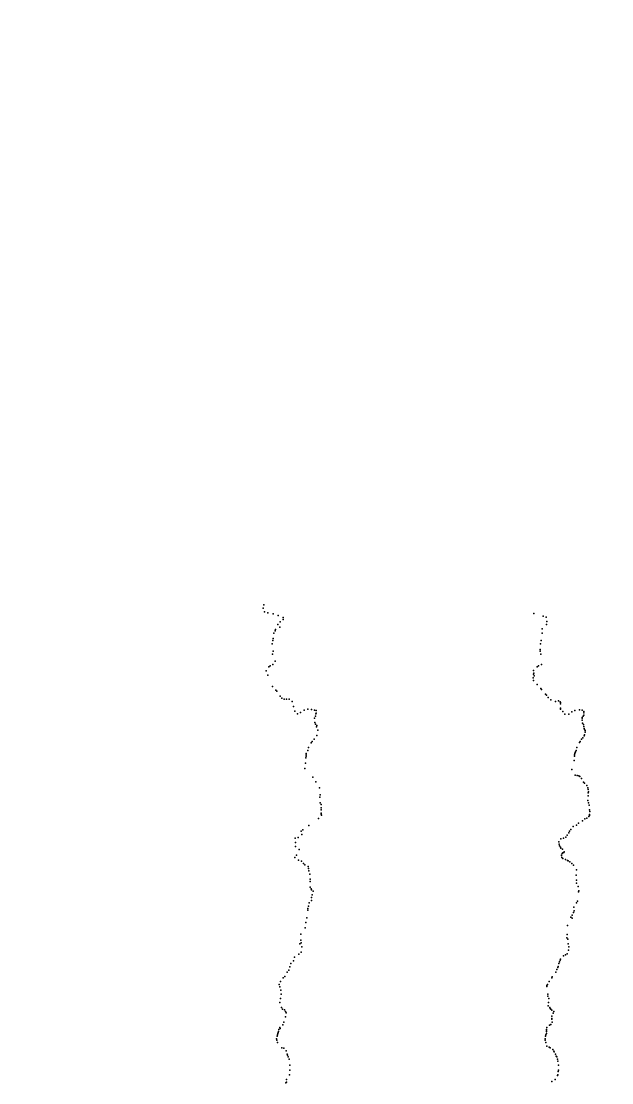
# Model space of a CAD drawing. Extents: x 529262 to 576451, y 2694391 to 2717535.
# Drawn here: x 558867 to 561067, y 2709124 to 2713077 of the extents above; entities that cross this region are included whole.
import ezdxf
from ezdxf.xclip import XClip

# ---------------------------------------------------------------- set-up
doc = ezdxf.new("R2010")
doc.units = 0
doc.header["$XCLIPFRAME"] = 0
for name, color, linetype in [('PP-COM', 7, 'Continuous'), ('RD-中线', 40, 'Continuous'), ('RD-红线', 7, 'Continuous'), ('河流', 4, 'Continuous'), ('设计离散点', 201, 'Continuous')]:
    doc.layers.add(name, color=color, linetype=linetype)

# ---------------------------------------------------------------- blocks, each defined once
blk = doc.blocks.new('A$C19FD0107')
at = {"layer": 'RD-中线', "color": 8, "linetype": 'Continuous', "flags": 128}
blk.add_lwpolyline([(-9915, 17318.4), (-10135.9, 17384.5), (-10173.1, 17395.6, 0.069632), (-10214.2, 17401.9), (-10520.1, 17405.7), (-10843.1, 17409.8, -0.058631), (-10958.9, 17425), (-11073.9, 17454, -0.049523), (-11166.9, 17487.5), (-11220.7, 17513.1, 0.274331), (-11525.6, 17485.4), (-11626.6, 17412.3)], format="xyb", dxfattribs=at)
at = {"layer": 'RD-中线', "color": 8}
blk.add_lwpolyline([(-9122.2, 17154.2, 0.051063), (-9138.4, 17156.3), (-9248.7, 17159, 0.143281), (-9292.1, 17147.4), (-9366, 17102.6, -0.029164), (-9386.6, 17091.7), (-9682.2, 16956.7, -0.1024), (-9761.2, 16938.6), (-9874.8, 16936.3, -0.164523), (-10119.2, 17013.5), (-10262.5, 17118.3, 0.129979), (-10319.6, 17140.7)], format="xyb", dxfattribs=at)
at = {"layer": 'RD-中线', "color": 8, "linetype": 'Continuous'}
for points in [[(-10449.8, 16346.7), (-9310.4, 16141.2, 0.000025), (-9310.4, 16141.2), (-9264.7, 16132.9, -0.000026), (-9264.6, 16132.9), (-8548, 16003.7)], [(-10183.3, 15387.4), (-7663.2, 14933.3, 0.038865), (-7616.9, 14928.6), (-7590.6, 14928), (-7346.3, 14934.2, -0.001455), (-7345.6, 14934.2), (-7293.5, 14935.3, -0.001453), (-7292.8, 14935.3), (-7219, 14936.3), (-7119.6, 14938.7)]]:
    blk.add_lwpolyline(points, format="xyb", dxfattribs=at)
at = {"layer": 'RD-红线', "color": 8, "linetype": 'Continuous', "flags": 128}
for points in [[(-9909.9, 17335.7), (-10130.8, 17401.7), (-10168, 17412.9, 0.069632), (-10214, 17419.9), (-10519.9, 17423.7), (-10842.8, 17427.8, -0.058631), (-10954.5, 17442.4), (-11069.5, 17471.4, -0.049523), (-11159.2, 17503.7), (-11212.9, 17529.4, 0.274331), (-11536.1, 17500), (-11619.8, 17439.5)], [(-9096.6, 17432.9, -0.062019), (-9169.2, 17466.2, 0.27148), (-9413.8, 17472.2), (-9675.1, 17327.6, -0.201718), (-9920.2, 17301.2), (-10141.1, 17367.2), (-10178.3, 17378.4, 0.069632), (-10214.5, 17383.9), (-10520.3, 17387.7), (-10843.3, 17391.8, -0.058631), (-10963.3, 17407.5), (-11078.3, 17436.5, -0.049523), (-11174.6, 17471.2), (-11228.4, 17496.9, 0.274331), (-11515, 17470.8), (-11592.9, 17414.5)]]:
    blk.add_lwpolyline(points, format="xyb", dxfattribs=at)
at = {"layer": 'RD-红线', "color": 8}
for points in [[(-9147.3, 17166.5), (-9248.5, 17169, 0.143281), (-9297.3, 17155.9), (-9371.2, 17111.1, -0.029164), (-9390.8, 17100.8), (-9686.3, 16965.8, -0.1024), (-9761.4, 16948.6), (-9875, 16946.3, -0.164523), (-10113.3, 17021.6), (-10256.5, 17126.4, 0.129979), (-10318.4, 17150.7)], [(-9147.3, 17166.5), (-9248.5, 17169, 0.143281), (-9297.3, 17155.9), (-9371.2, 17111.1, -0.029164), (-9390.8, 17100.8), (-9686.3, 16965.8, -0.1024), (-9761.4, 16948.6), (-9875, 16946.3, -0.164523), (-10113.3, 17021.6), (-10210.4, 17092.7)]]:
    blk.add_lwpolyline(points, format="xyb", dxfattribs=at)
at = {"layer": '河流', "color": 8, "const_width": 2}
for points in [[(-9927.2, 17228), (-9939.8, 17231.1), (-9957, 17235.4), (-9965.4, 17234.3), (-9979, 17240.6), (-9996.4, 17247.4), (-10013.2, 17255.3), (-10027.9, 17260), (-10039.4, 17263.2), (-10047.8, 17263.7), (-10057.3, 17265.8), (-10065.7, 17265.8), (-10073.6, 17263.7), (-10080.4, 17262.6), (-10086.7, 17261.6), (-10098.3, 17266.3), (-10106.7, 17273.7), (-10121.4, 17292), (-10132.4, 17303.6), (-10139.7, 17309.9), (-10158.1, 17315.1), (-10173.9, 17318.3), (-10191.6, 17318.5), (-10205.3, 17319), (-10215.8, 17321.6), (-10227.9, 17323.2), (-10236.8, 17325.3), (-10242.6, 17327.4), (-10253.6, 17329.5), (-10262, 17331.6), (-10273.1, 17335.3), (-10282.5, 17340), (-10292.5, 17342.6), (-10301.4, 17346.3), (-10326.6, 17350.5), (-10338.2, 17353.6), (-10347.1, 17355.7), (-10354.5, 17359.9), (-10361.3, 17363.1), (-10365.5, 17368.3), (-10369.2, 17370.4), (-10387, 17376.7), (-10406.3, 17377.3), (-10426.2, 17376.2), (-10443, 17372), (-10459.3, 17370.5), (-10477.7, 17366.3), (-10494.5, 17368.4), (-10513.9, 17366.8), (-10533.4, 17362.1), (-10556.5, 17359.4), (-10570.1, 17358.4), (-10585.9, 17356.8), (-10604.3, 17358.9), (-10603.2, 17365.7), (-10611.1, 17381.5), (-10616.3, 17394.1), (-10622.1, 17395.1), (-10632.1, 17379.4), (-10631, 17371), (-10636.8, 17364.7), (-10664.1, 17364.2), (-10674.6, 17367.3), (-10698.8, 17372.6), (-10717.5, 17367.9), (-10734.3, 17360.5), (-10753.7, 17361.1), (-10786.3, 17368.9), (-10806.8, 17373.6), (-10833, 17371), (-10865.1, 17373.6), (-10868.8, 17376.8), (-10895.5, 17381.5), (-10908.1, 17378.4), (-10930.7, 17375.7), (-10942.1, 17382.1), (-10955.2, 17397.8), (-10968.2, 17402.4), (-11001.1, 17394.2), (-11047.1, 17378.9), (-11062.4, 17401.9), (-11100.7, 17401.9), (-11215.7, 17394.2), (-11220.4, 17391.9), (-11276, 17399.8), (-11288.8, 17404.1), (-11339.9, 17412.6), (-11357, 17421.1), (-11369.8, 17429.6), (-11369.8, 17450.9), (-11403.9, 17476.4), (-11429.4, 17489.2), (-11480.6, 17510.5), (-11489.1, 17531.8), (-11510.4, 17544.5), (-11518.9, 17561.6), (-11536, 17587.1), (-11561.6, 17604.1), (-11582.9, 17625.4), (-11621.2, 17646.7), (-11642.5, 17659.5), (-11646.8, 17680.7), (-11655.3, 17693.5), (-11663.8, 17727.6), (-11676.6, 17761.6), (-11702.2, 17799.9), (-11723.5, 17825.5), (-11753.3, 17863.8), (-11761.9, 17885.1), (-11761.9, 17906.4), (-11766.1, 17936.1), (-11791.7, 17961.7), (-11796, 17991.5), (-11796, 18012.8), (-11800.2, 18051.1), (-11800.2, 18072.4), (-11808.7, 18085.1), (-11818.7, 18092.2), (-11818.7, 18119.7), (-11827.4, 18172), (-11836.1, 18198.1), (-11853.5, 18224.2), (-11870.9, 18319.9), (-11888.4, 18363.4), (-11905.8, 18415.6), (-11940.6, 18485.2), (-11958.1, 18494), (-12027.8, 18563.6), (-12097.5, 18598.4), (-12106.2, 18633.2), (-12141, 18685.4)], [(-9912.7, 16949.7), (-9932.3, 16951.4), (-9948.9, 16955.2), (-9959.9, 16961.6), (-9977.4, 16965), (-9987, 16965.2), (-9998.9, 16963.9), (-10014.7, 16965.2), (-10026.2, 16972.8), (-10032.1, 16981.8), (-10038.5, 16992.4), (-10040.2, 17004.3), (-10044.5, 17009), (-10057.2, 17019.2), (-10061.9, 17025.1), (-10072.5, 17035.8), (-10080.6, 17041.7), (-10093.8, 17051.5), (-10102.3, 17054.9), (-10111.3, 17055.7), (-10115.1, 17052.8), (-10119.3, 17049.4), (-10123.6, 17048.5), (-10127.9, 17045.1), (-10133, 17039.2), (-10137.6, 17038.3), (-10143.6, 17034.9), (-10147.4, 17026.4), (-10148.7, 17016.2), (-10150.8, 17008.5), (-10156.8, 17009), (-10170.4, 17012.8), (-10182.3, 17017.9), (-10197.6, 17024.7), (-10205.7, 17029.4), (-10211.3, 17038.3), (-10208.3, 17043), (-10202.3, 17043.8), (-10196.8, 17042.6), (-10189.1, 17035.8), (-10174.7, 17030.2), (-10168.3, 17033.2), (-10163.6, 17037), (-10161.1, 17042.6), (-10153.8, 17045.5), (-10145.7, 17049.8), (-10138.1, 17056.2), (-10134.7, 17060.8), (-10138.9, 17066.4), (-10149.1, 17077), (-10163.4, 17087), (-10176.6, 17092.5), (-10182.1, 17092.5), (-10196.2, 17096.8), (-10202.1, 17100.2), (-10209, 17102.7), (-10210.7, 17104.4), (-10223, 17111.2), (-10240.9, 17119.3), (-10253.6, 17125.2), (-10260.4, 17129.1), (-10264.3, 17132.5), (-10269, 17137.6), (-10277, 17142.7), (-10286, 17143.9), (-10294.9, 17146.5), (-10306.4, 17152), (-10320, 17153.3), (-10326.8, 17150.3), (-10337.7, 17145.7), (-10341.2, 17144), (-10349.2, 17143.6), (-10360.7, 17149.9), (-10374.8, 17155), (-10384.6, 17161.4), (-10403.7, 17165.7), (-10412.2, 17164.8), (-10430.5, 17164.8), (-10445.8, 17166.1), (-10459.9, 17168.6), (-10473.9, 17171.2), (-10491.8, 17175.9), (-10518.6, 17181.4), (-10529.2, 17181.8), (-10539.9, 17175.4), (-10546.1, 17175.5), (-10562.7, 17175.9), (-10578, 17180.6), (-10589.5, 17185.3), (-10603.5, 17187.4), (-10620.5, 17186.5), (-10641.4, 17184.8), (-10664.4, 17184.8), (-10678, 17183.6), (-10701.4, 17176.3), (-10714, 17177.2), (-10718.3, 17178.5), (-10733.2, 17182.7), (-10748.5, 17189.5), (-10764.3, 17192.9), (-10773.6, 17192.5), (-10787.2, 17188.7), (-10802.6, 17179.3), (-10811.5, 17175.1), (-10821.7, 17170), (-10838.3, 17167.4), (-10857.9, 17169.1), (-10875.7, 17172.1), (-10888.9, 17171.2), (-10903.4, 17165.7), (-10923, 17160.2), (-10941.3, 17157.6), (-10955.3, 17158.9), (-11024.6, 17157.5), (-11073.6, 17169.7), (-11177.6, 17188), (-11196, 17200.3), (-11232.7, 17200.3), (-11306.1, 17204.1), (-11314.4, 17208.3), (-11327.2, 17208.3), (-11352.7, 17221), (-11374, 17225.3), (-11386.8, 17229.5), (-11416.7, 17246.6), (-11438, 17250.8), (-11467.8, 17272.1), (-11476.3, 17280.6), (-11489.1, 17297.6), (-11536, 17323.2), (-11561.6, 17353), (-11625.5, 17382.8), (-11642.5, 17391.3), (-11651.1, 17391.3), (-11676.6, 17404.1), (-11702.2, 17425.3), (-11710.7, 17438.1), (-11740.6, 17463.7), (-11757.6, 17476.4), (-11774.7, 17506.2), (-11778.9, 17523.2), (-11791.7, 17565.8), (-11813, 17595.6), (-11813, 17608.4), (-11813, 17621.2), (-11859.9, 17663.7), (-11868.4, 17693.5), (-11881.2, 17719.1), (-11889.7, 17736.1), (-11889.7, 17757.4), (-11889.7, 17770.1), (-11915.3, 17799.9), (-11936.6, 17846.8), (-11945.1, 17863.8), (-11953.6, 17876.6), (-11970.7, 17910.6), (-12006.7, 17997.8), (-12006.7, 17997.8), (-12022, 18031.4), (-12022, 18098.6), (-12046.4, 18178.1), (-12052.6, 18245.3), (-12064.8, 18306.4), (-12089.3, 18343.1), (-12107.6, 18379.7), (-12126, 18428.6), (-12162.7, 18483.6)], [(-9912.7, 16949.7), (-9932.3, 16951.4), (-9948.9, 16955.2), (-9959.9, 16961.6), (-9977.4, 16965), (-9987, 16965.2), (-9998.9, 16963.9), (-10014.7, 16965.2), (-10026.2, 16972.8), (-10032.1, 16981.8), (-10038.5, 16992.4), (-10040.2, 17004.3), (-10044.5, 17009), (-10057.2, 17019.2), (-10061.9, 17025.1), (-10072.5, 17035.8), (-10080.6, 17041.7), (-10093.8, 17051.5), (-10102.3, 17054.9), (-10111.3, 17055.7), (-10115.1, 17052.8), (-10119.3, 17049.4), (-10123.6, 17048.5), (-10127.9, 17045.1), (-10133, 17039.2), (-10137.6, 17038.3), (-10143.6, 17034.9), (-10147.4, 17026.4), (-10148.7, 17016.2), (-10150.8, 17008.5), (-10156.8, 17009), (-10170.4, 17012.8), (-10182.3, 17017.9), (-10197.6, 17024.7), (-10205.7, 17029.4), (-10211.3, 17038.3), (-10208.3, 17043), (-10202.3, 17043.8), (-10196.8, 17042.6), (-10189.1, 17035.8), (-10174.7, 17030.2), (-10168.3, 17033.2), (-10163.6, 17037), (-10161.1, 17042.6), (-10153.8, 17045.5), (-10145.7, 17049.8), (-10138.1, 17056.2), (-10134.7, 17060.8), (-10138.9, 17066.4), (-10149.1, 17077), (-10163.4, 17087), (-10176.6, 17092.5), (-10182.1, 17092.5), (-10196.2, 17096.8), (-10202.1, 17100.2), (-10209, 17102.7), (-10210.7, 17104.4), (-10223, 17111.2), (-10240.9, 17119.3), (-10253.6, 17125.2), (-10260.4, 17129.1), (-10264.3, 17132.5), (-10269, 17137.6), (-10277, 17142.7), (-10286, 17143.9), (-10294.9, 17146.5), (-10306.4, 17152), (-10320, 17153.3), (-10326.8, 17150.3), (-10337.7, 17145.7), (-10341.2, 17144), (-10349.2, 17143.6), (-10360.7, 17149.9), (-10374.8, 17155), (-10384.6, 17161.4), (-10403.7, 17165.7), (-10412.2, 17164.8), (-10430.5, 17164.8), (-10445.8, 17166.1), (-10459.9, 17168.6), (-10473.9, 17171.2), (-10491.8, 17175.9), (-10518.6, 17181.4), (-10529.2, 17181.8), (-10539.9, 17175.4), (-10546.1, 17175.5), (-10562.7, 17175.9), (-10578, 17180.6), (-10589.5, 17185.3), (-10603.5, 17187.4), (-10620.5, 17186.5), (-10641.4, 17184.8), (-10664.4, 17184.8), (-10678, 17183.6), (-10701.4, 17176.3), (-10714, 17177.2), (-10718.3, 17178.5), (-10733.2, 17182.7), (-10748.5, 17189.5), (-10764.3, 17192.9), (-10773.6, 17192.5), (-10787.2, 17188.7), (-10802.6, 17179.3), (-10811.5, 17175.1), (-10821.7, 17170), (-10838.3, 17167.4), (-10857.9, 17169.1), (-10875.7, 17172.1), (-10888.9, 17171.2), (-10903.4, 17165.7), (-10923, 17160.2), (-10941.3, 17157.6), (-10955.3, 17158.9)]]:
    blk.add_lwpolyline(points, dxfattribs=at)

msp = doc.modelspace()

# ---------------------------------------------------------------- linework, layer by layer
at = {"layer": '设计离散点', "color": 2}
for p in [(559769.081, 2710891.632, 129.32), (559771.362, 2710903.077, 129.32), (559774.156, 2710877.292, 129.32), (559786.186, 2710873.901, 129.32), (559806.096, 2710870.06, 129.32), (559824.227, 2710863.74, 129.32), (559831.743, 2710839.881, 130.76), (559842.761, 2710856.375, 129.323), (559843.504, 2710849.514, 129.897), (559812.739, 2710806.457, 131.723), (559814.222, 2710811.698, 130.806), (559823.59, 2710830.218, 130.72), (559830.169, 2710820.129, 130.822), (559804.109, 2710770.99, 131.95), (559805.673, 2710778.326, 131.89), (559807.824, 2710798.122, 131.82), (559802.346, 2710758.626, 132.2), (559806.311, 2710731.298, 132.207), (559803.278, 2710719.369, 132.24), (559805.035, 2710681.297, 132.16), (559813.6, 2710694.244, 131.901), (559780.082, 2710657.834, 132.217), (559789.438, 2710672.032, 132.22), (559794.444, 2710676.662, 132.22), (559786.019, 2710640.999, 132.985), (559803.259, 2710599.6, 132.62), (559816.242, 2710585.504, 132.918), (559819.246, 2710581.745, 132.96), (559832.53, 2710563.788, 132.704), (559838.584, 2710556.053, 132.617), (559846.842, 2710552.637, 132.99), (559855.24, 2710551.991, 132.719), (559865.214, 2710551.579, 132.476), (559876.343, 2710543.584, 133.181), (559881.713, 2710524.883, 132.918), (559886.08, 2710507.057, 133.791), (559896.123, 2710497.388, 133.718), (559907.118, 2710502.516, 133.291), (559920.785, 2710510.732, 133.483), (559934.819, 2710515.426, 133.172), (559948.726, 2710513.908, 133.081), (559960.466, 2710511.693, 133.576), (559963.263, 2710488.564, 133.224), (559965.044, 2710497.094, 133.59), (559965.839, 2710510.025, 133.73), (559966.254, 2710500.314, 133.521), (559960.447, 2710481.87, 133.528), (559961.707, 2710464.755, 133.543), (559964.055, 2710459.193, 133.54), (559967.817, 2710448.694, 133.658), (559968.136, 2710454.507, 133.445), (559968.437, 2710416.924, 134.141), (559972.3, 2710437.07, 133.865), (559937.288, 2710372.409, 134.961), (559947.892, 2710389.321, 134.428), (559950.83, 2710394.123, 133.677), (559959.233, 2710402.731, 134.125), (559927.775, 2710334.112, 134.74), (559928.316, 2710339.543, 134.68), (559928.449, 2710344.964, 134.57), (559929.281, 2710350.425, 134.378), (559934.623, 2710361.093, 134.413), (559924.409, 2710294.264, 134.9), (559926.08, 2710314.392, 134.86), (559954.258, 2710261.499, 134.453), (559965.072, 2710244.295, 134.601), (559978.971, 2710222.581, 135.01), (559979.187, 2710187.103, 135.15), (559980.886, 2710195.775, 135.049), (559981.557, 2710166.239, 135.2), (559984.893, 2710148.095, 135.4), (559984.916, 2710140.277, 135.5), (559985.292, 2710128.135, 135.68), (559985.309, 2710159.575, 135.275), (559974.901, 2710108.2, 135.788), (559984.892, 2710123.3, 135.72), (559986, 2710120.559, 135.797), (559910.015, 2710059.976, 135.86), (559912.935, 2710048.783, 136.07), (559916.415, 2710065.219, 135.709), (559938.332, 2710081.129, 135.435), (559887.836, 2710034.382, 136.3), (559888.88, 2710018.173, 136.26), (559898.847, 2710036.707, 135.766), (559888.716, 2710004.065, 136.51), (559892.953, 2709970.957, 136.87), (559902.748, 2709992.194, 136.64), (559886.77, 2709962.215, 136.498), (559900.394, 2709953.01, 136.936), (559911.357, 2709948.333, 136.873), (559919.222, 2709940.574, 136.86), (559923.557, 2709935.525, 136.814), (559935.853, 2709929.178, 136.68), (559937.843, 2709921.387, 136.76), (559938.894, 2709912.967, 136.854), (559942.248, 2709900.962, 137.15), (559943.239, 2709873.018, 137.334), (559944.091, 2709881.545, 137.2), (559944.175, 2709851.797, 137.18), (559947.389, 2709845.778, 137.2), (559948.605, 2709813.246, 137.42), (559948.942, 2709841.711, 137.217), (559951.388, 2709823.02, 137.3), (559954.488, 2709836.795, 137.23), (559935.525, 2709773.179, 137.42), (559937.183, 2709780.91, 137.35), (559939.873, 2709793.558, 137.12), (559948.807, 2709802.894, 137.45), (559930.83, 2709737.989, 137.99), (559934.508, 2709765.792, 137.588), (559924.582, 2709701.062, 138.06), (559927.775, 2709720.731, 138), (559908.686, 2709654.802, 138.038), (559909.075, 2709676.504, 138.133), (559905.641, 2709641.132, 138.438), (559910.297, 2709644.594, 138.38), (559912.995, 2709629.652, 138.56), (559881.419, 2709577.675, 138.983), (559884.912, 2709590.853, 138.646), (559901.697, 2709602.993, 138.584), (559910.47, 2709610.406, 138.466), (559858.282, 2709535.859, 138.978), (559864.017, 2709542.67, 138.946), (559868.475, 2709555.041, 139.119), (559872.035, 2709568.02, 138.863), (559833.566, 2709500.606, 139.4), (559843.712, 2709514.858, 139.389), (559848.753, 2709519.096, 139.375), (559827.79, 2709489.912, 139.4), (559830.865, 2709480.593, 139.714), (559834.644, 2709467.999, 139.733), (559831.327, 2709421.996, 140.2), (559832.59, 2709437.082, 140.15), (559836.164, 2709453.657, 139.455), (559836.359, 2709403.643, 140.36), (559840.632, 2709398.287, 140.39), (559847.801, 2709394.649, 140.42), (559851.654, 2709389.481, 140.46), (559854.515, 2709384.183, 140.493), (559841.85, 2709339.839, 140.718), (559845.07, 2709349.402, 140.907), (559852.212, 2709369.454, 140.876), (559821.544, 2709301.977, 141.7), (559823.788, 2709307.024, 141.76), (559824.582, 2709310.289, 141.871), (559825.775, 2709314.466, 141.67), (559826.654, 2709321.968, 141.363), (559830.598, 2709329.622, 140.401), (559831.976, 2709325.412, 141.264), (559818.897, 2709287.264, 142.262), (559819.218, 2709281.636, 142.211), (559820.978, 2709297.076, 141.74), (559821.541, 2709273.864, 142.35), (559838.597, 2709253.933, 142.679), (559845.026, 2709252.284, 142.86), (559854.406, 2709242.046, 142.943), (559858.197, 2709230.25, 143.163), (559859.889, 2709226.373, 143.16), (559862.169, 2709220.497, 143.17), (559865.268, 2709210.944, 143.17), (559868.452, 2709189.206, 143.17), (559866.885, 2709153.497, 143.193), (559868.559, 2709170.825, 143.18), (559852.64, 2709123.562, 143.5), (559855.034, 2709125.797, 143.45), (559856.076, 2709136.189, 143.34)]:
    msp.add_point(p, dxfattribs=at)
at = {"layer": '设计离散点', "color": 3}
for p in [(560776.308, 2710870.647, 134.153), (560812.026, 2710861.371, 132.691), (560823.097, 2710857.369, 132.31), (560825.616, 2710841.73, 130.65), (560808.226, 2710813.522, 130.86), (560823.59, 2710830.218, 130.72), (560804.109, 2710770.99, 131.95), (560807.824, 2710798.122, 131.82), (560799.987, 2710737.314, 132.22), (560800.139, 2710730.988, 132.24), (560802.346, 2710758.626, 132.2), (560803.278, 2710719.369, 132.24), (560805.035, 2710681.297, 132.16), (560775.431, 2710658.585, 132.26), (560776.301, 2710644.956, 135.891), (560776.819, 2710649.517, 133.074), (560789.438, 2710672.032, 132.22), (560794.444, 2710676.662, 132.22), (560774.736, 2710631.596, 133.02), (560775.453, 2710621.705, 133.92), (560777.567, 2710638.627, 135.895), (560788.973, 2710606.944, 133.92), (560802.66, 2710591.305, 135.925), (560805.883, 2710588.377, 133.92), (560820.669, 2710571.111, 135.787), (560823.666, 2710567.515, 135.915), (560830.596, 2710558.252, 135.973), (560839.958, 2710549.384, 135.954), (560858.254, 2710543.41, 135.244), (560868.934, 2710546.508, 134.56), (560875.127, 2710542.379, 134.455), (560876.272, 2710540.183, 134.469), (560876.831, 2710534.977, 134.711), (560876.091, 2710514.514, 134.82), (560876.097, 2710518.429, 134.78), (560885.133, 2710506.101, 134.387), (560892.656, 2710496.048, 134.579), (560907.729, 2710496.57, 134.178), (560918.328, 2710505.624, 134.929), (560930.225, 2710510.409, 134.337), (560946.958, 2710512.275, 134.544), (560956.702, 2710510.878, 134.727), (560960.309, 2710489.489, 134.561), (560962.999, 2710492.831, 134.845), (560963.066, 2710501.699, 134.986), (560963.589, 2710505.675, 135.345), (560956.689, 2710473.559, 135.679), (560957.116, 2710480.963, 135.214), (560957.265, 2710483.412, 135.506), (560958.197, 2710463.175, 136.073), (560961.415, 2710458.222, 134.565), (560962.787, 2710450.197, 135.32), (560958.986, 2710407.984, 135.694), (560964.832, 2710443.046, 135.43), (560964.845, 2710415.524, 135.4), (560965.397, 2710418.978, 135.328), (560965.871, 2710439.257, 135.52), (560968.049, 2710435.074, 135.676), (560968.236, 2710429.431, 134.99), (560937.288, 2710372.409, 134.961), (560946.62, 2710391.013, 135.611), (560949.496, 2710394.785, 135.285), (560954.485, 2710402.621, 135.651), (560928.316, 2710339.543, 134.68), (560928.449, 2710344.964, 134.57), (560929.281, 2710350.425, 134.378), (560930.299, 2710353.435, 135.067), (560932.147, 2710356.006, 135.004), (560934.623, 2710361.093, 134.413), (560918.985, 2710290.179, 137.897), (560926.959, 2710323.551, 137.793), (560930.671, 2710268.794, 136.481), (560930.729, 2710269.347, 135.24), (560938.764, 2710267.922, 136.625), (560944.511, 2710266.624, 136.576), (560947.737, 2710264.241, 136.638), (560955.003, 2710256.67, 136.321), (560961.439, 2710242.945, 136.221), (560966.044, 2710239.57, 136.836), (560974.388, 2710231.175, 136.04), (560978.191, 2710221.814, 136.475), (560979.287, 2710216.323, 136.767), (560978.347, 2710174.717, 137.319), (560978.919, 2710192.457, 136.991), (560979.903, 2710202.879, 137.169), (560980.722, 2710206.689, 137.146), (560981.073, 2710166.145, 137.189), (560983.657, 2710157.227, 136.995), (560984.366, 2710140.228, 137.657), (560985.274, 2710133.95, 137.639), (560943.372, 2710090.327, 137.503), (560957.653, 2710099.678, 137.736), (560967.263, 2710105.932, 137.59), (560974.335, 2710108.894, 137.29), (560982.4, 2710115.038, 137.096), (560984.318, 2710123.129, 136.923), (560984.479, 2710118.363, 137.025), (560906.691, 2710054.464, 136.867), (560909.594, 2710060.246, 137.057), (560914.396, 2710066.409, 137.041), (560923.888, 2710077.469, 137.561), (560935.519, 2710082.914, 136.936), (560870.177, 2710021.015, 136.72), (560870.734, 2710011.874, 138.042), (560877.959, 2710032.018, 137.818), (560887.836, 2710034.382, 136.3), (560896.628, 2710038.124, 136.384), (560900.997, 2710045.477, 136.933), (560872.187, 2710006.535, 138.082), (560876.304, 2710000.562, 137.583), (560878.104, 2709997.609, 138.03), (560879.683, 2709970.003, 138.575), (560879.766, 2709971.553, 139), (560882.707, 2709976.872, 137.964), (560884.256, 2709994.013, 137.856), (560884.448, 2709979.343, 138.045), (560888.655, 2709981.686, 138.122), (560889.79, 2709983.897, 138.55), (560880.655, 2709962.527, 138.42), (560884.644, 2709958.712, 138.125), (560894.952, 2709955.072, 138.165), (560901.975, 2709951.265, 138.239), (560905.213, 2709949.982, 138.539), (560910.875, 2709946.123, 138.498), (560918.839, 2709940.168, 138.573), (560925.036, 2709933.558, 138.142), (560934.062, 2709896.195, 138.324), (560935.262, 2709916.183, 138.279), (560936.11, 2709877.503, 138.74), (560936.242, 2709866.479, 138.679), (560941.856, 2709855.045, 138.568), (560943.524, 2709834.946, 139.07), (560944.405, 2709838.703, 138.846), (560925.563, 2709777.124, 139.468), (560935.707, 2709793.599, 138.916), (560939.18, 2709800.22, 138.742), (560915.022, 2709740.579, 139.831), (560919.305, 2709747.45, 140.61), (560919.478, 2709736.38, 139.783), (560924.821, 2709758.227, 138.914), (560926.645, 2709764.185, 138.833), (560902.714, 2709708.922, 140.987), (560899.588, 2709663.127, 141.234), (560900.707, 2709675.929, 140.718), (560903.517, 2709658.884, 141.379), (560904.756, 2709641.349, 139.668), (560906.187, 2709617.941, 140.723), (560907.019, 2709629.64, 139.957), (560874.791, 2709580.046, 140.711), (560875.731, 2709583.83, 140.303), (560887.643, 2709596.139, 140.102), (560894.832, 2709600.477, 140.342), (560900.803, 2709603.971, 140.696), (560858.282, 2709535.859, 138.978), (560862.781, 2709545.88, 141.188), (560866.864, 2709552.475, 140.52), (560867.239, 2709556.622, 140.64), (560870.671, 2709568.262, 140.693), (560871.999, 2709574.278, 140.418), (560833.566, 2709500.606, 139.4), (560843.712, 2709514.858, 139.389), (560844.931, 2709518.515, 139.59), (560825.045, 2709481.874, 139.4), (560825.896, 2709485.678, 139.4), (560827.79, 2709489.912, 139.4), (560829.361, 2709453.166, 139.494), (560829.577, 2709446.191, 139.875), (560831.327, 2709421.996, 140.2), (560832.59, 2709437.082, 140.15), (560830.142, 2709410.68, 141.43), (560836.359, 2709403.643, 140.36), (560837.485, 2709399.582, 140.467), (560840.632, 2709398.287, 140.39), (560843.557, 2709393.387, 141.728), (560848.753, 2709382.545, 141.804), (560851.654, 2709389.481, 140.46), (560835.036, 2709338.068, 141.09), (560840.182, 2709340.858, 141.06), (560844.338, 2709360.504, 142.093), (560844.415, 2709362.848, 140.977), (560844.569, 2709371.814, 140.556), (560845.07, 2709349.402, 140.907), (560821.544, 2709301.977, 141.7), (560823.708, 2709314.803, 142.895), (560823.788, 2709307.024, 141.76), (560824.215, 2709321.442, 142.49), (560824.361, 2709319.492, 142.4), (560825.796, 2709329.542, 141.14), (560818.897, 2709287.264, 142.262), (560819.218, 2709281.636, 142.211), (560820.978, 2709297.076, 141.74), (560821.541, 2709273.864, 142.35), (560824.758, 2709260.192, 142.5), (560834.479, 2709255.839, 142.55), (560838.367, 2709253.417, 143.522), (560847.971, 2709246.886, 143.922), (560851.483, 2709240.851, 143.904), (560852.48, 2709238.469, 143.597), (560857.43, 2709229.712, 143.971), (560860.721, 2709222.989, 143.916), (560862.169, 2709220.497, 143.17), (560865.268, 2709210.944, 143.17), (560866.114, 2709203.947, 144.098), (560868.452, 2709189.206, 143.17), (560864.97, 2709150.223, 144.513), (560866.885, 2709153.497, 143.193), (560868.107, 2709165.195, 144.802), (560868.559, 2709170.825, 143.18), (560844.072, 2709128.106, 143.813), (560856.076, 2709136.189, 143.34)]:
    msp.add_point(p, dxfattribs=at)

# ---------------------------------------------------------------- block references
at = {"layer": 'PP-COM'}
ref = msp.add_blockref('A$C19FD0107', (570997.993, 2694390.603), dxfattribs=at)
XClip(ref).set_block_clipping_path([(-9366.4383134884, 14428.6043910822), (-3328.4480743363, 17452.7484863754)])

doc.saveas('drawing.dxf')
